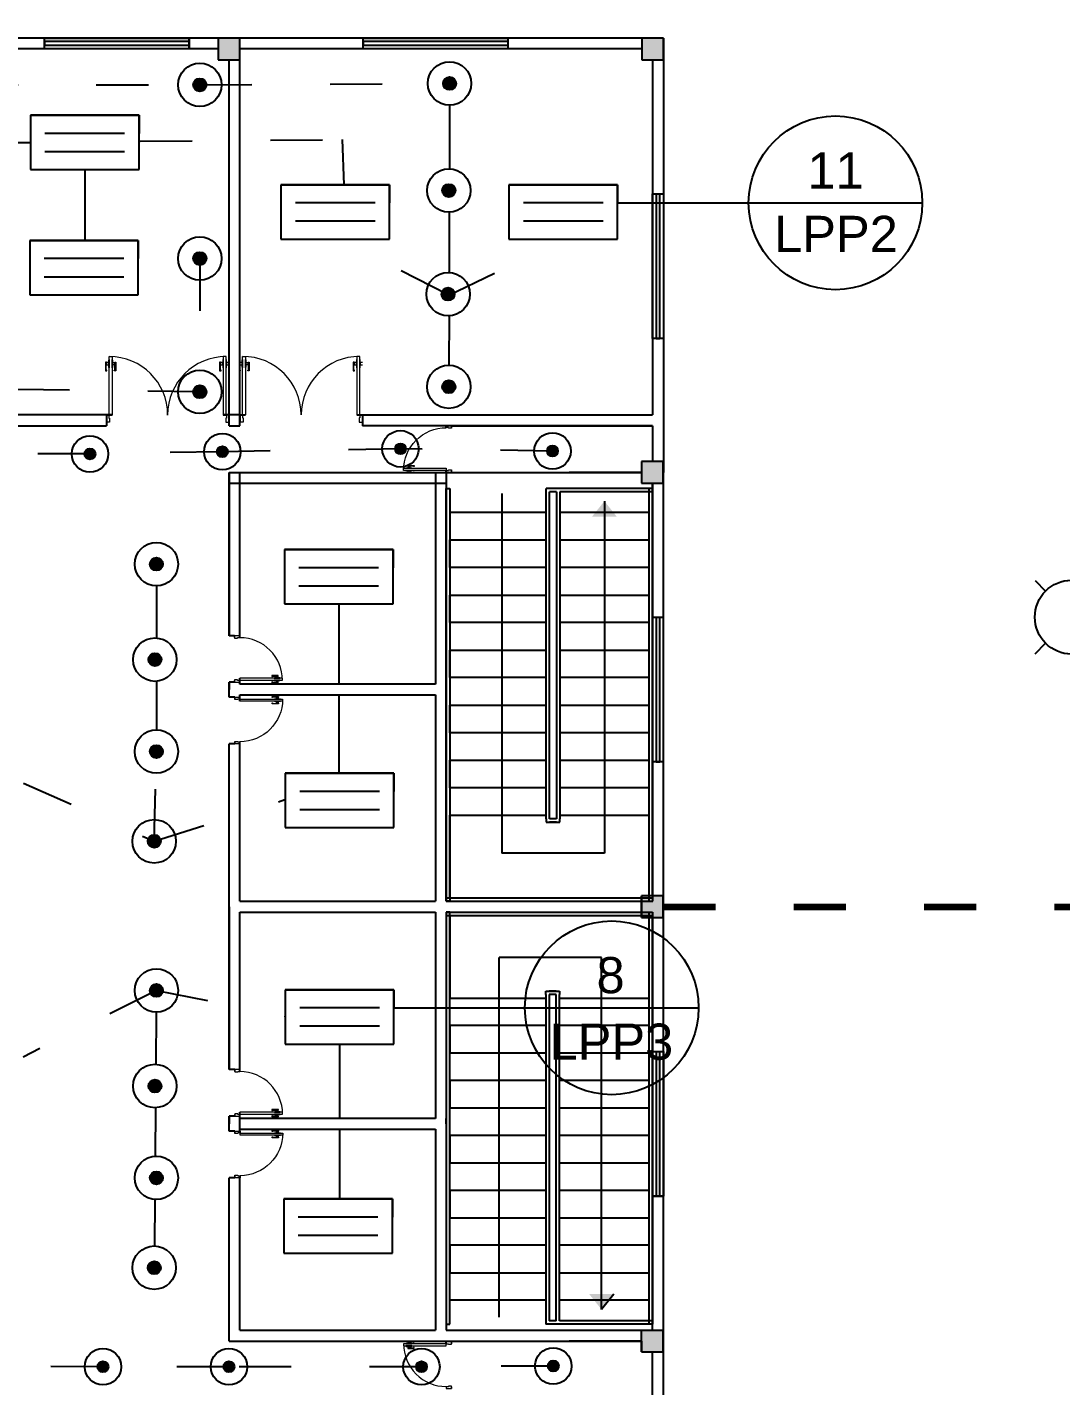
# Model space of a CAD drawing. Header units: millimetres. Extents: x 3339 to 2017737, y 4955 to 2748989.
# Drawn here: x 1453345 to 1467623, y 1679530 to 1698299 of the extents above; entities that cross this region are included whole.
import ezdxf

# ---------------------------------------------------------------- set-up
doc = ezdxf.new("R2010")
doc.units = ezdxf.units.MM
doc.header["$LTSCALE"] = 30
doc.linetypes.add('ACAD_ISO03W100', pattern=[30, 12, -18])
for name, color, linetype, lineweight in [('A-DETL-GENF', 92, 'Continuous', 13), ('A-DOOR', 31, 'Continuous', 13), ('T-WAL', 4, 'Continuous', 5)]:
    doc.layers.add(name, color=color, linetype=linetype, lineweight=lineweight)
doc.styles.get("Standard").update_dxf_attribs({"font": 'arial.ttf'})

# ---------------------------------------------------------------- blocks, each defined once
blk = doc.blocks.new('D4')
at = {"layer": 'A-DETL-GENF'}
for p, q in [((-1072, -29), (-1072, -112)), ((-1052, -29), (-1072, -29)), ((-1060, -41), (-1072, -30)), ((-1072, -112), (-1060, -112)), ((-1059, -112), (-1072, -112)), ((-1072, -112), (-1072, -150)), ((-1072, -150), (-1059, -150)), ((-1060, -112), (-1060, -41)), ((-1060, -41), (-1052, -41)), ((-1059, -150), (-1059, -112)), ((-1059, -115), (-1059, -147)), ((-1027, -115), (-1059, -115)), ((-1059, -147), (-1027, -147)), ((-1052, -41), (-1052, -29)), ((-1021, -74), (-1027, -80)), ((-1027, -80), (-1027, -182)), ((-1027, -147), (-1027, -115)), ((-1027, -182), (-1021, -188)), ((-1021, -188), (-1021, -74)), ((-974, -80), (-981, -74)), ((-981, -74), (-981, -188)), ((-981, -188), (-974, -182)), ((-974, -182), (-974, -80)), ((-943, -115), (-974, -115)), ((-974, -115), (-974, -147)), ((-974, -147), (-943, -147)), ((-930, -29), (-949, -29)), ((-949, -29), (-949, -41)), ((-949, -41), (-941, -41)), ((-943, -112), (-943, -150)), ((-930, -112), (-943, -112)), ((-943, -147), (-943, -115)), ((-943, -150), (-930, -150)), ((-941, -41), (-930, -30)), ((-941, -41), (-941, -112)), ((-941, -112), (-930, -112)), ((-930, -112), (-930, -29)), ((-930, -150), (-930, -112))]:
    blk.add_line(p, q, dxfattribs=at)
at = {"layer": 'A-DOOR', "lineweight": 18}
for p, q in [((-1059, 683), (-1024, 683)), ((-1014, 683), (-1059, 683)), ((-1059, 683), (-1059, 583)), ((-1059, 583), (-1024, 583)), ((-1024, 583), (-1024, 626)), ((-1024, 626), (-1014, 626)), ((-981, 583), (-1021, 583)), ((-1021, 583), (-1021, -231)), ((-1014, 626), (-1014, 683)), ((-981, -231), (-981, 583)), ((-169, 683), (-214, 683)), ((-214, 683), (-214, 626)), ((-214, 626), (-204, 626)), ((-204, 683), (-169, 683)), ((-204, 626), (-204, 583)), ((-204, 583), (-169, 583)), ((-169, 583), (-169, 683)), ((-1021, -231), (-981, -231))]:
    blk.add_line(p, q, dxfattribs=at)
at = {"layer": 'A-DOOR'}
blk.add_arc((-1021, 583), 814, 270, 0, dxfattribs=at)

msp = doc.modelspace()

# ---------------------------------------------------------------- hatches: boundary and pattern name
at = {"true_color": 0xf8d731}
h = msp.add_hatch(color=40, dxfattribs=at)
h.dxf.hatch_style = 1
h.paths.add_polyline_path([(1450434.084, 1698298.947), (1450134.084, 1698298.947), (1450134.084, 1698148.947), (1450134.084, 1697998.947), (1450434.084, 1697998.947)])
h.paths.add_polyline_path([(1456284.084, 1698148.947), (1456134.084, 1698148.947), (1455984.084, 1698148.947), (1455984.084, 1697998.947), (1455984.084, 1697848.947), (1456284.084, 1697848.947)])
h.paths.add_polyline_path([(1462134.084, 1698148.947), (1461984.084, 1698148.947), (1461834.084, 1698148.947), (1461834.084, 1697998.947), (1461834.084, 1697848.947), (1462134.084, 1697848.947)])
h = msp.add_hatch(color=256)
h.dxf.hatch_style = 1
h.paths.add_polyline_path([(1455819.603, 1697502.153, 1), (1455639.603, 1697502.153, 1)])
h = msp.add_hatch(color=256)
h.dxf.hatch_style = 1
h.paths.add_polyline_path([(1459269.603, 1697522.153, 1), (1459089.603, 1697522.153, 1)])
h = msp.add_hatch(color=256)
h.dxf.hatch_style = 1
h.paths.add_polyline_path([(1459259.603, 1696042.153, 1), (1459079.603, 1696042.153, 1)])
h = msp.add_hatch(color=256)
h.dxf.hatch_style = 1
h.paths.add_polyline_path([(1455819.603, 1695102.153, 1), (1455639.603, 1695102.153, 1)])
h = msp.add_hatch(color=256)
h.dxf.hatch_style = 1
h.paths.add_polyline_path([(1459249.603, 1694612.153, 1), (1459069.603, 1694612.153, 1)])
h = msp.add_hatch(color=256)
h.dxf.hatch_style = 1
h.paths.add_polyline_path([(1455819.603, 1693262.153, 1), (1455639.603, 1693262.153, 1)])
h = msp.add_hatch(color=256)
h.dxf.hatch_style = 1
h.paths.add_polyline_path([(1459259.603, 1693332.153, 1), (1459079.603, 1693332.153, 1)])
h = msp.add_hatch(color=256)
h.dxf.hatch_style = 1
h.paths.add_polyline_path([(1458576.935, 1692473.947, 1), (1458425.859, 1692473.947, 1)])
h = msp.add_hatch(color=256)
h.dxf.hatch_style = 1
h.paths.add_polyline_path([(1454286.935, 1692403.947, 1), (1454135.859, 1692403.947, 1)])
h = msp.add_hatch(color=256)
h.dxf.hatch_style = 1
h.paths.add_polyline_path([(1456116.935, 1692433.947, 1), (1455965.859, 1692433.947, 1)])
h = msp.add_hatch(color=256)
h.dxf.hatch_style = 1
h.paths.add_polyline_path([(1460676.935, 1692443.947, 1), (1460525.859, 1692443.947, 1)])
h = msp.add_hatch(color=40, dxfattribs=at)
h.dxf.hatch_style = 1
h.paths.add_polyline_path([(1450434.084, 1692298.947), (1450134.084, 1692298.947), (1450134.084, 1692148.947), (1450134.084, 1691998.947), (1450434.084, 1691998.947)])
h.paths.add_polyline_path([(1450434.084, 1686298.947), (1450134.084, 1686298.947), (1450134.084, 1686148.947), (1450134.084, 1685998.947), (1450434.084, 1685998.947)])
h.paths.add_polyline_path([(1450434.084, 1680298.947), (1450134.084, 1680298.947), (1450134.084, 1680148.947), (1450134.084, 1679998.947), (1450434.084, 1679998.947)])
h.paths.add_polyline_path([(1450433.31, 1674219.524), (1450434.084, 1674298.947), (1450134.084, 1674298.947), (1450134.084, 1674148.947), (1450134.084, 1673998.947), (1450434.084, 1673998.947), (1450434.084, 1674147.183), (1450433.31, 1674147.183)])
h.paths.add_polyline_path([(1456284.084, 1674448.947), (1455984.084, 1674448.947), (1455984.084, 1674148.947), (1456284.084, 1674148.947)])
h.paths.add_polyline_path([(1462134.084, 1674448.947), (1461834.084, 1674448.947), (1461834.084, 1674148.947), (1462134.084, 1674148.947)])
h.paths.add_polyline_path([(1462131.875, 1686299.241), (1461831.875, 1686299.241), (1461831.875, 1685999.241), (1462131.875, 1685999.241)])
h.paths.add_polyline_path([(1462131.875, 1692299.241), (1461831.875, 1692299.241), (1461831.875, 1692149.241), (1461831.875, 1691999.241), (1462131.875, 1691999.241)])
h.paths.add_polyline_path([(1450434.084, 1668298.947), (1450134.084, 1668298.947), (1450134.084, 1668148.947), (1450134.084, 1667998.947), (1450434.084, 1667998.947)])
at = {"true_color": 0xcd2027}
h = msp.add_hatch(color=242, dxfattribs=at)
h.dxf.hatch_style = 1
h.paths.add_polyline_path([(1461318.341, 1691703.107), (1461318.341, 1691751.678), (1461488.341, 1691537.964), (1461318.341, 1691537.964)])
h.paths.add_polyline_path([(1461318.341, 1691751.678), (1461318.341, 1691703.107), (1461318.341, 1691537.964), (1461148.341, 1691537.964)])
h = msp.add_hatch(color=256)
h.dxf.hatch_style = 1
h.paths.add_polyline_path([(1455219.603, 1690882.153, 1), (1455039.603, 1690882.153, 1)])
h = msp.add_hatch(color=256)
h.dxf.hatch_style = 1
h.paths.add_polyline_path([(1455199.603, 1689562.153, 1), (1455019.603, 1689562.153, 1)])
h = msp.add_hatch(color=256)
h.dxf.hatch_style = 1
h.paths.add_polyline_path([(1455219.603, 1688292.153, 1), (1455039.603, 1688292.153, 1)])
h = msp.add_hatch(color=256)
h.dxf.hatch_style = 1
h.paths.add_polyline_path([(1455189.603, 1687052.153, 1), (1455009.603, 1687052.153, 1)])
h = msp.add_hatch(color=256)
h.dxf.hatch_style = 1
h.paths.add_polyline_path([(1455219.603, 1684992.153, 1), (1455039.603, 1684992.153, 1)])
h = msp.add_hatch(color=256)
h.dxf.hatch_style = 1
h.paths.add_polyline_path([(1455199.603, 1683672.153, 1), (1455019.603, 1683672.153, 1)])
h = msp.add_hatch(color=256)
h.dxf.hatch_style = 1
h.paths.add_polyline_path([(1455219.603, 1682402.153, 1), (1455039.603, 1682402.153, 1)])
h = msp.add_hatch(color=256)
h.dxf.hatch_style = 1
h.paths.add_polyline_path([(1455189.603, 1681162.153, 1), (1455009.603, 1681162.153, 1)])
h = msp.add_hatch(color=242, dxfattribs=at)
h.dxf.hatch_style = 1
h.paths.add_polyline_path([(1461278.341, 1680633.298), (1461278.341, 1680584.727), (1461448.341, 1680798.441), (1461278.341, 1680798.441)])
h.paths.add_polyline_path([(1461278.341, 1680584.727), (1461278.341, 1680633.298), (1461278.341, 1680798.441), (1461108.341, 1680798.441)])
at = {"true_color": 0xf8d731}
h = msp.add_hatch(color=40, dxfattribs=at)
h.dxf.hatch_style = 1
h.paths.add_polyline_path([(1462131.875, 1680298.947), (1461831.875, 1680298.947), (1461831.875, 1680148.947), (1461831.875, 1679999.241), (1462131.875, 1679999.241)])
h = msp.add_hatch(color=256)
h.dxf.hatch_style = 1
h.paths.add_polyline_path([(1454466.935, 1679793.947, 1), (1454315.859, 1679793.947, 1)])
h = msp.add_hatch(color=256)
h.dxf.hatch_style = 1
h.paths.add_polyline_path([(1456206.935, 1679793.947, 1), (1456055.859, 1679793.947, 1)])
h = msp.add_hatch(color=256)
h.dxf.hatch_style = 1
h.paths.add_polyline_path([(1458866.935, 1679793.947, 1), (1458715.859, 1679793.947, 1)])
h = msp.add_hatch(color=256)
h.dxf.hatch_style = 1
h.paths.add_polyline_path([(1460686.935, 1679803.947, 1), (1460535.859, 1679803.947, 1)])

# ---------------------------------------------------------------- linework, layer by layer
for p, q in [((1455984.084, 1697998.947), (1451078.536, 1697998.947)), ((1462134.084, 1698148.947), (1453134.084, 1698148.947)), ((1455584.084, 1697998.947), (1455584.084, 1698148.947)), ((1455984.084, 1697998.947), (1455584.084, 1697998.947)), ((1455984.084, 1698148.947), (1455984.084, 1697848.947)), ((1456284.084, 1698148.947), (1455984.084, 1698148.947)), ((1455984.084, 1698148.947), (1455984.084, 1697998.947)), ((1456284.084, 1698148.947), (1456134.084, 1698148.947)), ((1456284.084, 1697848.947), (1456284.084, 1698148.947)), ((1456284.084, 1697998.947), (1456284.084, 1698148.947)), ((1461834.084, 1697998.947), (1456284.084, 1697998.947)), ((1456284.084, 1692793.32), (1456284.084, 1697998.947)), ((1461834.084, 1698148.947), (1459984.084, 1698148.947)), ((1459984.084, 1698148.947), (1459984.084, 1697998.947)), ((1461834.084, 1698148.947), (1461834.084, 1697848.947)), ((1462134.084, 1698148.947), (1461834.084, 1698148.947)), ((1461834.084, 1698148.947), (1461834.084, 1697998.947)), ((1462134.084, 1698148.947), (1461984.084, 1698148.947)), ((1462134.084, 1698148.947), (1462134.084, 1692148.947)), ((1462134.084, 1697848.947), (1462134.084, 1698148.947)), ((1462134.084, 1697998.947), (1462134.084, 1698148.947)), ((1455984.084, 1697848.947), (1456284.084, 1697848.947)), ((1456134.084, 1692793.323), (1456134.084, 1697848.947)), ((1461834.084, 1697848.947), (1462134.084, 1697848.947)), ((1461984.084, 1697848.947), (1461984.084, 1692943.32)), ((1461984.084, 1697848.947), (1461984.084, 1695998.947)), ((1453389.603, 1697082.153), (1454889.603, 1697082.153)), ((1453889.603, 1697082.153), (1453389.603, 1697082.153)), ((1453389.603, 1697082.153), (1453389.603, 1696332.153)), ((1453389.603, 1697082.153), (1453589.603, 1697082.153)), ((1454889.603, 1697082.153), (1453889.603, 1697082.153)), ((1454889.603, 1697082.153), (1454689.603, 1697082.153)), ((1454889.603, 1696332.153), (1454889.603, 1697082.153)), ((1454889.603, 1697082.153), (1454889.603, 1696832.153)), ((1453389.603, 1696832.153), (1453389.603, 1696582.153)), ((1454689.603, 1696832.153), (1453589.603, 1696832.153)), ((1453589.603, 1696582.153), (1454689.603, 1696582.153)), ((1453389.603, 1696332.153), (1454889.603, 1696332.153)), ((1457349.603, 1696122.153), (1456849.603, 1696122.153)), ((1456849.603, 1696122.153), (1456849.603, 1695372.153)), ((1456849.603, 1696122.153), (1457049.603, 1696122.153)), ((1456849.603, 1696122.153), (1458349.603, 1696122.153)), ((1458349.603, 1696122.153), (1457349.603, 1696122.153)), ((1458349.603, 1696122.153), (1458149.603, 1696122.153)), ((1458349.603, 1695372.153), (1458349.603, 1696122.153)), ((1458349.603, 1696122.153), (1458349.603, 1695872.153)), ((1459999.603, 1696122.153), (1461499.603, 1696122.153)), ((1460499.603, 1696122.153), (1459999.603, 1696122.153)), ((1459999.603, 1696122.153), (1459999.603, 1695372.153)), ((1459999.603, 1696122.153), (1460199.603, 1696122.153)), ((1461499.603, 1696122.153), (1460499.603, 1696122.153)), ((1461499.603, 1696122.153), (1461299.603, 1696122.153)), ((1461499.603, 1695372.153), (1461499.603, 1696122.153)), ((1461499.603, 1696122.153), (1461499.603, 1695872.153)), ((1461984.084, 1695998.947), (1462134.084, 1695998.947)), ((1456849.603, 1695872.153), (1456849.603, 1695622.153)), ((1458149.603, 1695872.153), (1457049.603, 1695872.153)), ((1459999.603, 1695872.153), (1459999.603, 1695622.153)), ((1461299.603, 1695872.153), (1460199.603, 1695872.153)), ((1463310.21, 1695872.153), (1464510.21, 1695872.153)), ((1464510.21, 1695872.153), (1465710.21, 1695872.153)), ((1457049.603, 1695622.153), (1458149.603, 1695622.153)), ((1460199.603, 1695622.153), (1461299.603, 1695622.153)), ((1456849.603, 1695372.153), (1458349.603, 1695372.153)), ((1459999.603, 1695372.153), (1461499.603, 1695372.153)), ((1453379.603, 1695352.153), (1454879.603, 1695352.153)), ((1453879.603, 1695352.153), (1453379.603, 1695352.153)), ((1453379.603, 1695352.153), (1453379.603, 1694602.153)), ((1453379.603, 1695352.153), (1453579.603, 1695352.153)), ((1454879.603, 1695352.153), (1453879.603, 1695352.153)), ((1454879.603, 1695352.153), (1454679.603, 1695352.153)), ((1454879.603, 1694602.153), (1454879.603, 1695352.153)), ((1454879.603, 1695352.153), (1454879.603, 1695102.153)), ((1453379.603, 1695102.153), (1453379.603, 1694852.153)), ((1454679.603, 1695102.153), (1453579.603, 1695102.153)), ((1453579.603, 1694852.153), (1454679.603, 1694852.153)), ((1453379.603, 1694602.153), (1454879.603, 1694602.153)), ((1454516.675, 1692943.32), (1450284.084, 1692943.32)), ((1454439.215, 1692941.251), (1454439.215, 1692841.945)), ((1454476.952, 1692942.813), (1454516.675, 1692942.813)), ((1455285.31, 1692943.32), (1455285.305, 1692943.32)), ((1455285.306, 1692942.813), (1455285.309, 1692942.813)), ((1456284.084, 1692943.32), (1456053.94, 1692943.32)), ((1456053.94, 1692942.813), (1456093.663, 1692942.813)), ((1456131.399, 1692941.251), (1456131.399, 1692841.945)), ((1456283.651, 1692942.862), (1456283.651, 1692843.555)), ((1456284.084, 1692793.32), (1456284.084, 1692943.32)), ((1456284.084, 1692943.32), (1456361.11, 1692943.32)), ((1456321.388, 1692944.423), (1456361.11, 1692944.423)), ((1457129.742, 1692944.423), (1457129.745, 1692944.423)), ((1457898.376, 1692944.423), (1457938.099, 1692944.423)), ((1457898.376, 1692943.32), (1461984.084, 1692943.32)), ((1457975.835, 1692942.862), (1457975.835, 1692843.555)), ((1450290.198, 1692793.445), (1454439.215, 1692793.359)), ((1454439.215, 1692841.945), (1454439.215, 1692793.359)), ((1456134.084, 1692793.323), (1456284.084, 1692793.32)), ((1457975.835, 1692843.555), (1457975.835, 1692793.32)), ((1461984.084, 1692793.32), (1457975.835, 1692793.32)), ((1459134.084, 1692768.001), (1459134.084, 1692793.32)), ((1459205.994, 1692793.32), (1461984.084, 1692793.32)), ((1461984.084, 1692793.32), (1461984.084, 1692299.241)), ((1461984.084, 1692793.32), (1461984.084, 1692299.241)), ((1459134.084, 1692148.947), (1459134.084, 1692174.808)), ((1462131.875, 1692299.241), (1461831.875, 1692299.241)), ((1461831.875, 1692299.241), (1461831.875, 1692149.241)), ((1462131.875, 1691999.241), (1462131.875, 1692299.241)), ((1456134.084, 1692148.947), (1461831.875, 1692148.947)), ((1456134.084, 1689892.665), (1456134.084, 1692148.947)), ((1456134.084, 1692148.947), (1459134.084, 1692148.947)), ((1456134.084, 1692148.947), (1456134.084, 1689892.665)), ((1456134.084, 1691998.947), (1459134.084, 1691998.947)), ((1456284.084, 1689865.174), (1456284.084, 1692148.947)), ((1458984.084, 1692148.947), (1458984.084, 1689223.947)), ((1459134.084, 1692148.947), (1459134.084, 1686223.947)), ((1461831.875, 1692149.241), (1460831.875, 1692149.241)), ((1460831.875, 1692149.241), (1461831.875, 1692149.241)), ((1461831.875, 1692149.241), (1461831.875, 1691999.241)), ((1461831.875, 1691999.241), (1462131.875, 1691999.241)), ((1461981.875, 1686299.241), (1461981.875, 1691999.241)), ((1461981.875, 1691999.241), (1461981.875, 1690149.241)), ((1461984.084, 1686299.241), (1461984.084, 1691999.241)), ((1462131.875, 1692149.241), (1462134.084, 1692149.241)), ((1462134.084, 1692149.241), (1462131.875, 1692149.241)), ((1462131.875, 1692148.947), (1462134.084, 1692148.947)), ((1462134.084, 1674148.947), (1462134.084, 1692148.947)), ((1457399.603, 1691082.153), (1456899.603, 1691082.153)), ((1456899.603, 1691082.153), (1456899.603, 1690332.153)), ((1456899.603, 1691082.153), (1457099.603, 1691082.153)), ((1456899.603, 1691082.153), (1458399.603, 1691082.153)), ((1458399.603, 1691082.153), (1457399.603, 1691082.153)), ((1458399.603, 1691082.153), (1458199.603, 1691082.153)), ((1458399.603, 1690332.153), (1458399.603, 1691082.153)), ((1458399.603, 1691082.153), (1458399.603, 1690832.153)), ((1456899.603, 1690832.153), (1456899.603, 1690582.153)), ((1458199.603, 1690832.153), (1457099.603, 1690832.153)), ((1457099.603, 1690582.153), (1458199.603, 1690582.153)), ((1467269.381, 1690654.257), (1467413.637, 1690510)), ((1456899.603, 1690332.153), (1458399.603, 1690332.153)), ((1461981.875, 1690149.241), (1462131.875, 1690149.241)), ((1456210.226, 1689892.665), (1456134.084, 1689892.665)), ((1467269.381, 1689643.637), (1467413.637, 1689787.893)), ((1456134.084, 1689043.353), (1456134.084, 1689248.834)), ((1456134.084, 1689248.834), (1456134.084, 1689148.947)), ((1456210.226, 1689248.834), (1456134.084, 1689248.834)), ((1456284.084, 1689223.947), (1456284.084, 1689305.26)), ((1458984.084, 1689223.947), (1456284.084, 1689223.947)), ((1456211.743, 1689043.353), (1456134.084, 1689043.353)), ((1456284.084, 1688986.928), (1456284.084, 1689073.947)), ((1456284.084, 1689073.947), (1458984.084, 1689073.947)), ((1458984.084, 1689073.947), (1458984.084, 1686223.947)), ((1456284.084, 1686223.947), (1456284.084, 1688427.012)), ((1456134.084, 1683898.944), (1456134.084, 1688399.522)), ((1456211.743, 1688399.522), (1456134.084, 1688399.522)), ((1457409.603, 1687992.153), (1456909.603, 1687992.153)), ((1456909.603, 1687992.153), (1456909.603, 1687242.153)), ((1456909.603, 1687992.153), (1457109.603, 1687992.153)), ((1456909.603, 1687992.153), (1458409.603, 1687992.153)), ((1458409.603, 1687992.153), (1457409.603, 1687992.153)), ((1458409.603, 1687992.153), (1458209.603, 1687992.153)), ((1458409.603, 1687242.153), (1458409.603, 1687992.153)), ((1458409.603, 1687992.153), (1458409.603, 1687742.153)), ((1456909.603, 1687742.153), (1456909.603, 1687492.153)), ((1458209.603, 1687742.153), (1457109.603, 1687742.153)), ((1457109.603, 1687492.153), (1458209.603, 1687492.153)), ((1456909.603, 1687242.153), (1458409.603, 1687242.153)), ((1456284.084, 1686223.947), (1458984.084, 1686223.947)), ((1459134.084, 1686223.947), (1461831.875, 1686223.947)), ((1461831.875, 1686149.241), (1461831.875, 1686299.241)), ((1462131.875, 1686299.241), (1461831.875, 1686299.241)), ((1461831.875, 1686299.241), (1461831.875, 1685999.241)), ((1461831.875, 1685999.241), (1461831.875, 1686299.241)), ((1462131.875, 1685999.241), (1462131.875, 1686299.241)), ((1456134.084, 1686148.947), (1456134.084, 1683898.944)), ((1456284.084, 1686073.947), (1458984.084, 1686073.947)), ((1456284.084, 1683871.454), (1456284.084, 1686073.947)), ((1458984.084, 1686073.947), (1458984.084, 1683223.947)), ((1459134.084, 1686073.947), (1461831.875, 1686073.947)), ((1459134.084, 1686073.947), (1459134.084, 1680298.947)), ((1461831.875, 1686149.241), (1461831.875, 1685999.241)), ((1461831.875, 1685999.241), (1462131.875, 1685999.241)), ((1461981.875, 1680298.947), (1461981.875, 1685999.241)), ((1461984.084, 1680298.947), (1461984.084, 1685999.241)), ((1462131.875, 1686149.241), (1462134.084, 1686149.241)), ((1462134.084, 1686149.241), (1462131.875, 1686149.241)), ((1462131.875, 1686148.947), (1462134.084, 1686148.947)), ((1457409.603, 1685002.153), (1456909.603, 1685002.153)), ((1456909.603, 1685002.153), (1456909.603, 1684252.153)), ((1456909.603, 1685002.153), (1457109.603, 1685002.153)), ((1456909.603, 1685002.153), (1458409.603, 1685002.153)), ((1458409.603, 1685002.153), (1457409.603, 1685002.153)), ((1458409.603, 1685002.153), (1458209.603, 1685002.153)), ((1458409.603, 1684252.153), (1458409.603, 1685002.153)), ((1458409.603, 1685002.153), (1458409.603, 1684752.153)), ((1456909.603, 1684752.153), (1456909.603, 1684502.153)), ((1458209.603, 1684752.153), (1457109.603, 1684752.153)), ((1460220.21, 1684752.153), (1461420.21, 1684752.153)), ((1461420.21, 1684752.153), (1462620.21, 1684752.153)), ((1457109.603, 1684502.153), (1458209.603, 1684502.153)), ((1456909.603, 1684252.153), (1458409.603, 1684252.153)), ((1456211.518, 1683898.944), (1456134.084, 1683898.944)), ((1456134.084, 1683049.632), (1456134.084, 1683255.112)), ((1456134.084, 1683255.112), (1456134.084, 1683148.947)), ((1456211.518, 1683255.112), (1456134.084, 1683255.112)), ((1456284.084, 1683024.312), (1456284.084, 1683311.538)), ((1458984.084, 1683223.947), (1456284.084, 1683223.947)), ((1459134.084, 1683148.947), (1459134.084, 1683223.947)), ((1456213.034, 1683049.632), (1456134.084, 1683049.632)), ((1456279.73, 1683148.947), (1456284.084, 1683148.947)), ((1456284.084, 1683074.199), (1458984.084, 1683074.199)), ((1458984.084, 1683074.199), (1458984.084, 1680298.947)), ((1456284.084, 1680298.947), (1456284.084, 1682431.12)), ((1456134.084, 1680148.947), (1456134.084, 1682405.8)), ((1456213.034, 1682405.8), (1456134.084, 1682405.8)), ((1457389.603, 1682112.153), (1456889.603, 1682112.153)), ((1456889.603, 1682112.153), (1456889.603, 1681362.153)), ((1456889.603, 1682112.153), (1457089.603, 1682112.153)), ((1456889.603, 1682112.153), (1458389.603, 1682112.153)), ((1458389.603, 1682112.153), (1457389.603, 1682112.153)), ((1458389.603, 1682112.153), (1458189.603, 1682112.153)), ((1458389.603, 1681362.153), (1458389.603, 1682112.153)), ((1458389.603, 1682112.153), (1458389.603, 1681862.153)), ((1461984.084, 1680299.241), (1461984.084, 1682149.241)), ((1461984.084, 1682149.241), (1462134.084, 1682149.241)), ((1456889.603, 1681862.153), (1456889.603, 1681612.153)), ((1458189.603, 1681862.153), (1457089.603, 1681862.153)), ((1457089.603, 1681612.153), (1458189.603, 1681612.153)), ((1456889.603, 1681362.153), (1458389.603, 1681362.153)), ((1456284.084, 1680298.947), (1458984.084, 1680298.947)), ((1459134.084, 1680298.947), (1462134.084, 1680298.947)), ((1461831.875, 1680298.947), (1461831.875, 1680299.241)), ((1461831.875, 1680299.241), (1461831.875, 1680298.947)), ((1461831.875, 1680298.947), (1461831.875, 1680299.241)), ((1461831.875, 1680148.947), (1461831.875, 1680298.947)), ((1461984.084, 1680299.241), (1461981.875, 1680299.241)), ((1462131.875, 1679999.241), (1462131.875, 1680299.241)), ((1456134.084, 1680148.947), (1461831.875, 1680148.947)), ((1459134.084, 1680111.86), (1459134.084, 1680148.947)), ((1461831.875, 1680149.241), (1460831.875, 1680149.241)), ((1460831.875, 1680149.241), (1461831.875, 1680149.241)), ((1461831.875, 1680149.241), (1461831.875, 1679999.241)), ((1461831.875, 1680149.241), (1461831.875, 1679999.241)), ((1461831.875, 1679999.241), (1461831.875, 1680149.241)), ((1461831.875, 1679999.241), (1462131.875, 1679999.241)), ((1461984.084, 1674448.947), (1461984.084, 1679999.241)), ((1462131.875, 1680149.241), (1462134.084, 1680149.241)), ((1462134.084, 1680149.241), (1462131.875, 1680149.241)), ((1462131.875, 1680148.947), (1462134.084, 1680148.947)), ((1462131.875, 1680148.947), (1462134.084, 1680148.947)), ((1462131.875, 1679999.241), (1462131.875, 1678149.241))]:
    msp.add_line(p, q)
at = {"color": 9, "true_color": 0xafd9aa}
for p, q in [((1453584.084, 1697998.947), (1453584.084, 1698148.947)), ((1453584.084, 1698148.947), (1455584.084, 1698148.947)), ((1455584.084, 1698098.947), (1453584.084, 1698098.947)), ((1453584.084, 1698098.947), (1453584.084, 1698048.947)), ((1453584.084, 1698048.947), (1455584.084, 1698048.947)), ((1454584.084, 1697998.947), (1453584.084, 1697998.947)), ((1455584.084, 1697998.947), (1454584.084, 1697998.947)), ((1455584.084, 1698148.947), (1455584.084, 1697998.947)), ((1455584.084, 1698148.947), (1455584.084, 1698098.947)), ((1457984.084, 1697998.947), (1457984.084, 1698148.947)), ((1457984.084, 1698148.947), (1459984.084, 1698148.947)), ((1459984.084, 1698098.947), (1457984.084, 1698098.947)), ((1457984.084, 1698098.947), (1457984.084, 1698048.947)), ((1457984.084, 1698048.947), (1459984.084, 1698048.947)), ((1458984.084, 1697998.947), (1457984.084, 1697998.947)), ((1459984.084, 1697998.947), (1458984.084, 1697998.947)), ((1459984.084, 1698148.947), (1459984.084, 1697998.947)), ((1459984.084, 1698148.947), (1459984.084, 1698098.947)), ((1461984.084, 1695998.947), (1462134.084, 1695998.947)), ((1461984.084, 1693998.947), (1461984.084, 1695998.947)), ((1461984.084, 1695998.947), (1462034.084, 1695998.947)), ((1462034.084, 1695998.947), (1462034.084, 1693998.947)), ((1462084.084, 1693998.947), (1462084.084, 1695998.947)), ((1462134.084, 1695998.947), (1462134.084, 1694998.947)), ((1462134.084, 1694998.947), (1462134.084, 1693998.947)), ((1462134.084, 1693998.947), (1461984.084, 1693998.947)), ((1462034.084, 1693998.947), (1462084.084, 1693998.947)), ((1461981.875, 1690149.241), (1462131.875, 1690149.241)), ((1461981.875, 1688149.241), (1461981.875, 1690149.241)), ((1461981.875, 1690149.241), (1462031.875, 1690149.241)), ((1462031.875, 1690149.241), (1462031.875, 1688149.241)), ((1462081.875, 1688149.241), (1462081.875, 1690149.241)), ((1462131.875, 1690149.241), (1462131.875, 1689149.241)), ((1462131.875, 1689149.241), (1462131.875, 1688149.241)), ((1462131.875, 1688149.241), (1461981.875, 1688149.241)), ((1462031.875, 1688149.241), (1462081.875, 1688149.241)), ((1461984.084, 1684149.241), (1462134.084, 1684149.241)), ((1461984.084, 1682149.241), (1461984.084, 1684149.241)), ((1461984.084, 1684149.241), (1462034.084, 1684149.241)), ((1462034.084, 1684149.241), (1462034.084, 1682149.241)), ((1462084.084, 1682149.241), (1462084.084, 1684149.241)), ((1462134.084, 1684149.241), (1462134.084, 1683149.241)), ((1462134.084, 1683149.241), (1462134.084, 1682149.241)), ((1462134.084, 1682149.241), (1461984.084, 1682149.241)), ((1462034.084, 1682149.241), (1462084.084, 1682149.241))]:
    msp.add_line(p, q, dxfattribs=at)
at = {"linetype": 'ACAD_ISO03W100', "ltscale": 2}
for p, q in [((1450699.603, 1697502.153), (1455729.603, 1697502.153)), ((1455729.603, 1697502.153), (1459179.603, 1697522.153)), ((1454904.421, 1696724.952), (1457698.072, 1696745.043)), ((1457698.072, 1696745.043), (1457718.204, 1696122.503)), ((1459152.564, 1694603.892), (1457695.456, 1695353.128)), ((1459152.564, 1694586.852), (1460762.991, 1695361.625)), ((1455729.603, 1695102.153), (1455729.603, 1693262.153)), ((1455729.603, 1693262.153), (1450659.603, 1693322.153)), ((1454211.397, 1692403.947), (1452571.397, 1692403.947)), ((1456041.397, 1692433.947), (1454211.397, 1692403.947)), ((1458501.397, 1692473.947), (1456041.397, 1692433.947)), ((1460601.397, 1692443.947), (1458501.397, 1692473.947)), ((1455099.603, 1687052.153), (1455129.603, 1688292.153)), ((1453295.473, 1687857.433), (1455099.603, 1687052.153)), ((1455099.603, 1687052.153), (1456905.996, 1687629.344)), ((1455129.603, 1684992.153), (1453287.17, 1684072.479)), ((1455129.603, 1684992.153), (1456911.91, 1684637.14)), ((1454391.397, 1679793.947), (1452571.397, 1679803.947)), ((1456131.397, 1679793.947), (1454391.397, 1679793.947)), ((1458791.397, 1679793.947), (1456131.397, 1679793.947)), ((1460611.397, 1679803.947), (1458791.397, 1679793.947))]:
    msp.add_line(p, q, dxfattribs=at)
at = {"ltscale": 2}
for p, q in [((1459179.603, 1697522.153), (1459179.388, 1697432.154)), ((1459178.887, 1697222.154), (1459176.787, 1696342.067)), ((1453009.603, 1696707.153), (1453389.603, 1696707.153)), ((1453389.603, 1696332.153), (1454139.603, 1696332.153)), ((1454139.603, 1696332.153), (1454139.603, 1695352.153)), ((1459176.285, 1696131.905), (1459175.857, 1695952.371)), ((1459175.355, 1695742.208), (1459173.373, 1694911.837)), ((1461499.603, 1695872.153), (1462010.21, 1695872.153)), ((1462010.21, 1695872.153), (1463310.21, 1695872.153)), ((1459172.87, 1694701.17), (1459172.445, 1694523.074)), ((1459171.943, 1694312.407), (1459170.319, 1693632.152)), ((1459169.818, 1693422.153), (1459169.603, 1693332.153)), ((1455129.603, 1690882.153), (1455129.603, 1690792.153)), ((1455129.603, 1690582.153), (1455129.603, 1689861.486)), ((1456899.603, 1690332.153), (1457649.603, 1690332.153)), ((1457649.603, 1690332.153), (1457649.603, 1689223.947)), ((1455129.603, 1689649.903), (1455129.603, 1689474.404)), ((1455129.603, 1689262.821), (1455129.603, 1688592.153)), ((1457649.603, 1689073.947), (1457649.603, 1688012.153)), ((1455129.603, 1688382.153), (1455129.603, 1688292.153)), ((1455129.603, 1684992.153), (1455128.898, 1684902.156)), ((1455127.253, 1684692.163), (1455121.612, 1683971.913)), ((1458409.603, 1684752.153), (1458920.21, 1684752.153)), ((1458920.21, 1684752.153), (1460220.21, 1684752.153)), ((1456909.603, 1684252.153), (1457659.603, 1684252.153)), ((1457659.603, 1684252.153), (1457659.603, 1683223.947)), ((1455119.964, 1683761.555), (1455118.562, 1683582.6)), ((1455116.914, 1683372.242), (1455111.661, 1682701.616)), ((1457659.603, 1683074.199), (1457659.603, 1682122.153)), ((1455110.004, 1682489.993), (1455108.63, 1682314.631)), ((1455106.973, 1682103.008), (1455101.953, 1681462.144)), ((1455100.308, 1681252.151), (1455099.603, 1681162.153))]:
    msp.add_line(p, q, dxfattribs=at)
at = {"color": 242, "true_color": 0xcd2027}
for p, q in [((1459134.084, 1686223.947), (1459134.084, 1691928.076)), ((1459134.084, 1691928.076), (1459181.618, 1691928.076)), ((1459134.084, 1686223.947), (1459134.084, 1691928.076)), ((1459181.618, 1691928.076), (1459181.618, 1686223.947)), ((1459902.521, 1691857.528), (1459902.521, 1686968.475)), ((1461986.148, 1691928.076), (1460512.581, 1691928.076)), ((1460512.581, 1687364.773), (1460512.581, 1691928.076)), ((1460655.185, 1691880.541), (1460560.116, 1691880.541)), ((1460560.116, 1687364.773), (1460560.116, 1691880.541)), ((1460655.185, 1691880.541), (1460655.185, 1687364.773)), ((1461986.148, 1691880.541), (1460702.719, 1691880.541)), ((1460702.719, 1691880.541), (1460702.719, 1687364.773)), ((1461938.614, 1686223.947), (1461938.614, 1691928.076)), ((1461986.148, 1686223.947), (1461986.148, 1691928.076)), ((1461318.341, 1691751.678), (1461318.341, 1686888.876)), ((1460512.581, 1691595.335), (1459181.618, 1691595.335)), ((1461938.614, 1691595.335), (1460702.719, 1691595.335)), ((1461938.614, 1691215.06), (1461938.614, 1691595.335)), ((1459181.618, 1690834.784), (1459181.618, 1691215.06)), ((1459181.618, 1691215.06), (1460512.581, 1691215.06)), ((1460702.719, 1691215.06), (1461938.614, 1691215.06)), ((1460512.581, 1690834.784), (1459181.618, 1690834.784)), ((1461938.614, 1690834.784), (1460702.719, 1690834.784)), ((1461938.614, 1690454.509), (1461938.614, 1690834.784)), ((1459181.618, 1690074.234), (1459181.618, 1690454.509)), ((1459181.618, 1690454.509), (1460512.581, 1690454.509)), ((1460702.719, 1690454.509), (1461938.614, 1690454.509)), ((1460512.581, 1690074.234), (1459181.618, 1690074.234)), ((1461938.614, 1690074.234), (1460702.719, 1690074.234)), ((1461938.614, 1689693.959), (1461938.614, 1690074.234)), ((1459181.618, 1689313.683), (1459181.618, 1689693.959)), ((1459181.618, 1689693.959), (1460512.581, 1689693.959)), ((1460702.719, 1689693.959), (1461938.614, 1689693.959)), ((1460512.581, 1689313.683), (1459181.618, 1689313.683)), ((1461938.614, 1689313.683), (1460702.719, 1689313.683)), ((1461938.614, 1688933.408), (1461938.614, 1689313.683)), ((1459181.618, 1688553.133), (1459181.618, 1688933.408)), ((1459181.618, 1688933.408), (1460512.581, 1688933.408)), ((1460702.719, 1688933.408), (1461938.614, 1688933.408)), ((1460512.581, 1688553.133), (1459181.618, 1688553.133)), ((1461938.614, 1688553.133), (1460702.719, 1688553.133)), ((1461938.614, 1688172.857), (1461938.614, 1688553.133)), ((1459181.618, 1687792.582), (1459181.618, 1688172.857)), ((1459181.618, 1688172.857), (1460512.581, 1688172.857)), ((1460702.719, 1688172.857), (1461938.614, 1688172.857)), ((1460512.581, 1687792.582), (1459181.618, 1687792.582)), ((1461938.614, 1687792.582), (1460702.719, 1687792.582)), ((1461938.614, 1687412.307), (1461938.614, 1687792.582)), ((1459181.618, 1686271.481), (1459181.618, 1687412.307)), ((1459181.618, 1687412.307), (1460512.581, 1687412.307)), ((1460512.581, 1687364.773), (1460512.581, 1687317.238)), ((1460512.581, 1687317.238), (1460560.116, 1687317.238)), ((1460655.185, 1687364.773), (1460560.116, 1687364.773)), ((1460655.185, 1687317.238), (1460560.116, 1687317.238)), ((1460560.116, 1687317.238), (1460655.185, 1687317.238)), ((1460655.185, 1687317.238), (1460702.719, 1687317.238)), ((1460702.719, 1687412.307), (1461938.614, 1687412.307)), ((1460702.719, 1687317.238), (1460702.719, 1687364.773)), ((1459902.521, 1686968.475), (1459902.521, 1686888.876)), ((1461318.341, 1686888.876), (1459902.521, 1686888.876)), ((1459134.084, 1686271.481), (1461986.148, 1686271.481)), ((1459181.618, 1686223.947), (1459134.084, 1686223.947)), ((1459134.084, 1686223.947), (1461986.148, 1686223.947)), ((1459134.084, 1686073.947), (1459134.084, 1680380.09)), ((1459181.532, 1686073.947), (1459134.084, 1686073.947)), ((1459134.084, 1686073.947), (1459134.084, 1680380.09)), ((1459134.084, 1686073.947), (1461981.012, 1686073.947)), ((1459134.084, 1686026.498), (1461981.012, 1686026.498)), ((1459181.532, 1680380.09), (1459181.532, 1686073.947)), ((1459181.532, 1686026.498), (1459181.532, 1684887.727)), ((1461933.563, 1686073.947), (1461933.563, 1680380.09)), ((1461981.012, 1686073.947), (1461981.012, 1680380.09)), ((1461278.341, 1685447.528), (1459862.521, 1685447.528)), ((1459862.521, 1685367.93), (1459862.521, 1685447.528)), ((1461278.341, 1680584.727), (1461278.341, 1685447.528)), ((1459862.521, 1680478.876), (1459862.521, 1685367.93)), ((1459181.532, 1684887.727), (1460510.099, 1684887.727)), ((1460510.099, 1684935.176), (1460510.099, 1684982.624)), ((1460510.099, 1684982.624), (1460557.548, 1684982.624)), ((1460510.099, 1684935.176), (1460510.099, 1680380.09)), ((1460652.445, 1684982.624), (1460557.548, 1684982.624)), ((1460557.548, 1684982.624), (1460652.445, 1684982.624)), ((1460652.445, 1684935.176), (1460557.548, 1684935.176)), ((1460557.548, 1684935.176), (1460557.548, 1680427.539)), ((1460652.445, 1684982.624), (1460699.894, 1684982.624)), ((1460652.445, 1680427.539), (1460652.445, 1684935.176)), ((1460699.894, 1684982.624), (1460699.894, 1684935.176)), ((1460699.894, 1680427.539), (1460699.894, 1684935.176)), ((1460699.894, 1684887.727), (1461933.563, 1684887.727)), ((1461933.563, 1684887.727), (1461933.563, 1684508.136)), ((1460510.099, 1684508.136), (1459181.532, 1684508.136)), ((1459181.532, 1684508.136), (1459181.532, 1684128.546)), ((1461933.563, 1684508.136), (1460699.894, 1684508.136)), ((1459181.532, 1684128.546), (1460510.099, 1684128.546)), ((1460699.894, 1684128.546), (1461933.563, 1684128.546)), ((1461933.563, 1684128.546), (1461933.563, 1683748.955)), ((1460510.099, 1683748.955), (1459181.532, 1683748.955)), ((1459181.532, 1683748.955), (1459181.532, 1683369.365)), ((1461933.563, 1683748.955), (1460699.894, 1683748.955)), ((1459181.532, 1683369.365), (1460510.099, 1683369.365)), ((1460699.894, 1683369.365), (1461933.563, 1683369.365)), ((1461933.563, 1683369.365), (1461933.563, 1682989.775)), ((1460510.099, 1682989.775), (1459181.532, 1682989.775)), ((1459181.532, 1682989.775), (1459181.532, 1682610.184)), ((1461933.563, 1682989.775), (1460699.894, 1682989.775)), ((1459181.532, 1682610.184), (1460510.099, 1682610.184)), ((1460699.894, 1682610.184), (1461933.563, 1682610.184)), ((1461933.563, 1682610.184), (1461933.563, 1682230.594)), ((1460510.099, 1682230.594), (1459181.532, 1682230.594)), ((1459181.532, 1682230.594), (1459181.532, 1681851.003)), ((1461933.563, 1682230.594), (1460699.894, 1682230.594)), ((1459181.532, 1681851.003), (1460510.099, 1681851.003)), ((1460699.894, 1681851.003), (1461933.563, 1681851.003)), ((1461933.563, 1681851.003), (1461933.563, 1681471.413)), ((1460510.099, 1681471.413), (1459181.532, 1681471.413)), ((1459181.532, 1681471.413), (1459181.532, 1681091.823)), ((1461933.563, 1681471.413), (1460699.894, 1681471.413)), ((1459181.532, 1681091.823), (1460510.099, 1681091.823)), ((1460699.894, 1681091.823), (1461933.563, 1681091.823)), ((1461933.563, 1681091.823), (1461933.563, 1680712.232)), ((1461448.341, 1680798.441), (1461278.341, 1680584.727)), ((1460510.099, 1680712.232), (1459181.532, 1680712.232)), ((1461933.563, 1680712.232), (1460699.894, 1680712.232)), ((1459134.084, 1680380.09), (1459181.532, 1680380.09)), ((1461981.012, 1680380.09), (1460510.099, 1680380.09)), ((1460652.445, 1680427.539), (1460557.548, 1680427.539)), ((1461981.012, 1680427.539), (1460699.894, 1680427.539))]:
    msp.add_line(p, q, dxfattribs=at)
at = {"linetype": 'ACAD_ISO03W100', "lineweight": 200, "ltscale": 2}
msp.add_line((1462134.084, 1686149.241), (1467984.084, 1686149.187), dxfattribs=at)
for centre, radius in [((1455729.603, 1697502.153), 300), ((1459179.603, 1697522.153), 300), ((1455729.603, 1697502.153), 90), ((1459179.603, 1697522.153), 90), ((1464510.21, 1695872.153), 1200), ((1459169.603, 1696042.153), 300), ((1459169.603, 1696042.153), 90), ((1455729.603, 1695102.153), 300), ((1455729.603, 1695102.153), 90), ((1459159.603, 1694612.153), 300), ((1459159.603, 1694612.153), 90), ((1455729.603, 1693262.153), 300), ((1459169.603, 1693332.153), 300), ((1455729.603, 1693262.153), 90), ((1459169.603, 1693332.153), 90), ((1454211.397, 1692403.947), 251.794), ((1456041.397, 1692433.947), 251.794), ((1458501.397, 1692473.947), 251.794), ((1458501.397, 1692473.947), 75.538), ((1460601.397, 1692443.947), 251.794), ((1454211.397, 1692403.947), 75.538), ((1456041.397, 1692433.947), 75.538), ((1460601.397, 1692443.947), 75.538), ((1455129.603, 1690882.153), 300), ((1455129.603, 1690882.153), 90), ((1467774.691, 1690148.947), 510.607), ((1455109.603, 1689562.153), 300), ((1455109.603, 1689562.153), 90), ((1455129.603, 1688292.153), 300), ((1455129.603, 1688292.153), 90), ((1455099.603, 1687052.153), 300), ((1455099.603, 1687052.153), 90), ((1461420.21, 1684752.153), 1200), ((1455129.603, 1684992.153), 300), ((1455129.603, 1684992.153), 90), ((1455109.603, 1683672.153), 300), ((1455109.603, 1683672.153), 90), ((1455129.603, 1682402.153), 300), ((1455129.603, 1682402.153), 90), ((1455099.603, 1681162.153), 300), ((1455099.603, 1681162.153), 90), ((1454391.397, 1679793.947), 251.794), ((1456131.397, 1679793.947), 251.794), ((1458791.397, 1679793.947), 251.794), ((1460611.397, 1679803.947), 251.794), ((1454391.397, 1679793.947), 75.538), ((1456131.397, 1679793.947), 75.538), ((1458791.397, 1679793.947), 75.538), ((1460611.397, 1679803.947), 75.538)]:
    msp.add_circle(centre, radius)
at = {"layer": 'A-DETL-GENF'}
for p, q in [((1454470.646, 1693700.748), (1454476.952, 1693707.054)), ((1454470.646, 1693599.853), (1454470.646, 1693700.748)), ((1454476.952, 1693707.054), (1454476.952, 1693593.547)), ((1454516.675, 1693707.054), (1454522.981, 1693700.748)), ((1454516.675, 1693593.547), (1454516.675, 1693707.054)), ((1454522.981, 1693700.748), (1454522.981, 1693599.853)), ((1456053.94, 1693707.054), (1456047.634, 1693700.748)), ((1456047.634, 1693700.748), (1456047.634, 1693599.853)), ((1456053.94, 1693593.547), (1456053.94, 1693707.054)), ((1456093.663, 1693707.054), (1456093.663, 1693593.547)), ((1456099.969, 1693700.748), (1456093.663, 1693707.054)), ((1456099.969, 1693599.853), (1456099.969, 1693700.748)), ((1456315.082, 1693702.358), (1456321.388, 1693708.664)), ((1456315.082, 1693601.463), (1456315.082, 1693702.358)), ((1456321.388, 1693708.664), (1456321.388, 1693595.157)), ((1456361.11, 1693708.664), (1456367.416, 1693702.358)), ((1456361.11, 1693595.157), (1456361.11, 1693708.664)), ((1456367.416, 1693702.358), (1456367.416, 1693601.463)), ((1457898.376, 1693708.664), (1457892.07, 1693702.358)), ((1457892.07, 1693702.358), (1457892.07, 1693601.463)), ((1457898.376, 1693595.157), (1457898.376, 1693708.664)), ((1457938.099, 1693708.664), (1457938.099, 1693595.157)), ((1457944.405, 1693702.358), (1457938.099, 1693708.664)), ((1457944.405, 1693601.463), (1457944.405, 1693702.358)), ((1454439.116, 1693669.218), (1454426.504, 1693669.218)), ((1454426.504, 1693669.218), (1454426.504, 1693631.382)), ((1454437.872, 1693631.382), (1454426.504, 1693631.382)), ((1454426.504, 1693631.382), (1454426.504, 1693549.547)), ((1454426.504, 1693631.382), (1454439.116, 1693631.382)), ((1454437.872, 1693561.319), (1454426.504, 1693549.951)), ((1454426.504, 1693549.547), (1454445.532, 1693549.547)), ((1454437.872, 1693561.319), (1454437.872, 1693631.382)), ((1454445.532, 1693561.319), (1454437.872, 1693561.319)), ((1454439.116, 1693631.382), (1454439.116, 1693669.218)), ((1454470.646, 1693666.065), (1454439.116, 1693666.065)), ((1454439.116, 1693666.065), (1454439.116, 1693634.535)), ((1454439.116, 1693634.535), (1454470.646, 1693634.535)), ((1454445.532, 1693549.547), (1454445.532, 1693561.319)), ((1454470.646, 1693666.065), (1454470.646, 1693634.535)), ((1454476.952, 1693593.547), (1454470.646, 1693599.853)), ((1454522.981, 1693599.853), (1454516.675, 1693593.547)), ((1454522.981, 1693634.535), (1454522.981, 1693666.065)), ((1454522.981, 1693666.065), (1454554.51, 1693666.065)), ((1454554.51, 1693634.535), (1454522.981, 1693634.535)), ((1454548.094, 1693549.547), (1454548.094, 1693561.319)), ((1454548.094, 1693561.319), (1454555.755, 1693561.319)), ((1454567.122, 1693549.547), (1454548.094, 1693549.547)), ((1454554.51, 1693631.382), (1454554.51, 1693669.218)), ((1454554.51, 1693669.218), (1454567.122, 1693669.218)), ((1454554.51, 1693666.065), (1454554.51, 1693634.535)), ((1454567.122, 1693631.382), (1454554.51, 1693631.382)), ((1454555.755, 1693561.319), (1454555.755, 1693631.382)), ((1454555.755, 1693631.382), (1454567.122, 1693631.382)), ((1454555.755, 1693561.319), (1454567.122, 1693549.951)), ((1454567.122, 1693669.218), (1454567.122, 1693631.382)), ((1454567.122, 1693631.382), (1454567.122, 1693549.547)), ((1456016.104, 1693669.218), (1456003.492, 1693669.218)), ((1456003.492, 1693669.218), (1456003.492, 1693631.382)), ((1456014.86, 1693631.382), (1456003.492, 1693631.382)), ((1456003.492, 1693631.382), (1456003.492, 1693549.547)), ((1456003.492, 1693631.382), (1456016.104, 1693631.382)), ((1456014.86, 1693561.319), (1456003.492, 1693549.951)), ((1456003.492, 1693549.547), (1456022.52, 1693549.547)), ((1456014.86, 1693561.319), (1456014.86, 1693631.382)), ((1456022.52, 1693561.319), (1456014.86, 1693561.319)), ((1456016.104, 1693631.382), (1456016.104, 1693669.218)), ((1456047.634, 1693666.065), (1456016.104, 1693666.065)), ((1456016.104, 1693666.065), (1456016.104, 1693634.535)), ((1456016.104, 1693634.535), (1456047.634, 1693634.535)), ((1456022.52, 1693549.547), (1456022.52, 1693561.319)), ((1456047.634, 1693634.535), (1456047.634, 1693666.065)), ((1456047.634, 1693599.853), (1456053.94, 1693593.547)), ((1456093.663, 1693593.547), (1456099.969, 1693599.853)), ((1456131.498, 1693666.065), (1456099.969, 1693666.065)), ((1456099.969, 1693666.065), (1456099.969, 1693634.535)), ((1456099.969, 1693634.535), (1456131.498, 1693634.535)), ((1456283.552, 1693670.828), (1456270.94, 1693670.828)), ((1456270.94, 1693670.828), (1456270.94, 1693632.993)), ((1456282.308, 1693632.993), (1456270.94, 1693632.993)), ((1456270.94, 1693632.993), (1456270.94, 1693551.157)), ((1456270.94, 1693632.993), (1456283.552, 1693632.993)), ((1456282.308, 1693562.929), (1456270.94, 1693551.561)), ((1456270.94, 1693551.157), (1456289.968, 1693551.157)), ((1456282.308, 1693562.929), (1456282.308, 1693632.993)), ((1456289.968, 1693562.929), (1456282.308, 1693562.929)), ((1456283.552, 1693632.993), (1456283.552, 1693670.828)), ((1456315.082, 1693667.675), (1456283.552, 1693667.675)), ((1456283.552, 1693667.675), (1456283.552, 1693636.146)), ((1456283.552, 1693636.146), (1456315.082, 1693636.146)), ((1456289.968, 1693551.157), (1456289.968, 1693562.929)), ((1456315.082, 1693667.675), (1456315.082, 1693636.146)), ((1456321.388, 1693595.157), (1456315.082, 1693601.463)), ((1456367.416, 1693601.463), (1456361.11, 1693595.157)), ((1456367.416, 1693636.146), (1456367.416, 1693667.675)), ((1456367.416, 1693667.675), (1456398.946, 1693667.675)), ((1456398.946, 1693636.146), (1456367.416, 1693636.146)), ((1456392.53, 1693551.157), (1456392.53, 1693562.929)), ((1456392.53, 1693562.929), (1456400.191, 1693562.929)), ((1456411.558, 1693551.157), (1456392.53, 1693551.157)), ((1456398.946, 1693632.993), (1456398.946, 1693670.828)), ((1456398.946, 1693670.828), (1456411.558, 1693670.828)), ((1456398.946, 1693667.675), (1456398.946, 1693636.146)), ((1456411.558, 1693632.993), (1456398.946, 1693632.993)), ((1456400.191, 1693562.929), (1456400.191, 1693632.993)), ((1456400.191, 1693632.993), (1456411.558, 1693632.993)), ((1456400.191, 1693562.929), (1456411.558, 1693551.561)), ((1456411.558, 1693670.828), (1456411.558, 1693632.993)), ((1456411.558, 1693632.993), (1456411.558, 1693551.157)), ((1457860.54, 1693670.828), (1457847.928, 1693670.828)), ((1457847.928, 1693670.828), (1457847.928, 1693632.993)), ((1457859.296, 1693632.993), (1457847.928, 1693632.993)), ((1457847.928, 1693632.993), (1457847.928, 1693551.157)), ((1457847.928, 1693632.993), (1457860.54, 1693632.993)), ((1457859.296, 1693562.929), (1457847.928, 1693551.561)), ((1457847.928, 1693551.157), (1457866.956, 1693551.157)), ((1457859.296, 1693562.929), (1457859.296, 1693632.993)), ((1457866.956, 1693562.929), (1457859.296, 1693562.929)), ((1457860.54, 1693632.993), (1457860.54, 1693670.828)), ((1457892.07, 1693667.675), (1457860.54, 1693667.675)), ((1457860.54, 1693667.675), (1457860.54, 1693636.146)), ((1457860.54, 1693636.146), (1457892.07, 1693636.146)), ((1457866.956, 1693551.157), (1457866.956, 1693562.929)), ((1457892.07, 1693636.146), (1457892.07, 1693667.675)), ((1457892.07, 1693601.463), (1457898.376, 1693595.157)), ((1457938.099, 1693595.157), (1457944.405, 1693601.463)), ((1457975.934, 1693667.675), (1457944.405, 1693667.675)), ((1457944.405, 1693667.675), (1457944.405, 1693636.146)), ((1457944.405, 1693636.146), (1457975.934, 1693636.146))]:
    msp.add_line(p, q, dxfattribs=at)
at = {"layer": 'A-DOOR', "lineweight": 18}
for p, q in [((1454476.952, 1692941.251), (1454476.952, 1693749.607)), ((1454476.952, 1693749.607), (1454516.675, 1693749.607)), ((1454516.675, 1693749.607), (1454516.675, 1692941.251)), ((1456093.663, 1693749.607), (1456053.94, 1693749.607)), ((1456053.94, 1693749.607), (1456053.94, 1692941.251)), ((1456093.663, 1692941.251), (1456093.663, 1693749.607)), ((1456321.388, 1692942.862), (1456321.388, 1693751.217)), ((1456321.388, 1693751.217), (1456361.11, 1693751.217)), ((1456361.11, 1693751.217), (1456361.11, 1692942.862)), ((1457938.099, 1693751.217), (1457898.376, 1693751.217)), ((1457898.376, 1693751.217), (1457898.376, 1692942.862)), ((1457938.099, 1692942.862), (1457938.099, 1693751.217)), ((1454439.215, 1692941.251), (1454473.973, 1692941.251)), ((1454473.973, 1692941.251), (1454473.973, 1692898.55)), ((1454516.675, 1692941.251), (1454476.952, 1692941.251)), ((1456053.94, 1692941.251), (1456093.663, 1692941.251)), ((1456131.399, 1692941.251), (1456096.642, 1692941.251)), ((1456096.642, 1692941.251), (1456096.642, 1692898.55)), ((1456283.651, 1692942.862), (1456318.409, 1692942.862)), ((1456318.409, 1692942.862), (1456318.409, 1692900.16)), ((1456361.11, 1692942.862), (1456321.388, 1692942.862)), ((1457898.376, 1692942.862), (1457938.099, 1692942.862)), ((1457975.835, 1692942.862), (1457941.078, 1692942.862)), ((1457941.078, 1692942.862), (1457941.078, 1692900.16)), ((1454483.903, 1692841.945), (1454439.215, 1692841.945)), ((1454473.973, 1692898.55), (1454483.903, 1692898.55)), ((1454483.903, 1692898.55), (1454483.903, 1692841.945)), ((1456096.642, 1692898.55), (1456086.711, 1692898.55)), ((1456086.711, 1692898.55), (1456086.711, 1692841.945)), ((1456086.711, 1692841.945), (1456131.399, 1692841.945)), ((1456328.339, 1692843.555), (1456283.651, 1692843.555)), ((1456318.409, 1692900.16), (1456328.339, 1692900.16)), ((1456328.339, 1692900.16), (1456328.339, 1692843.555)), ((1457941.078, 1692900.16), (1457931.147, 1692900.16)), ((1457931.147, 1692900.16), (1457931.147, 1692843.555)), ((1457931.147, 1692843.555), (1457975.835, 1692843.555))]:
    msp.add_line(p, q, dxfattribs=at)
at = {"layer": 'A-DOOR'}
for centre, start, end in [((1454476.952, 1692941.251), 0, 90), ((1456093.663, 1692941.251), 90, 180), ((1456321.388, 1692942.862), 0, 90), ((1457938.099, 1692942.862), 90, 180)]:
    msp.add_arc(centre, 808.355, start, end, dxfattribs=at)
at = {"layer": 'T-WAL', "linetype": 'ByBlock'}
for p, q in [((1455284.91, 1692966.598), (1455285.705, 1692966.598)), ((1457129.346, 1692968.208), (1457130.141, 1692968.208))]:
    msp.add_line(p, q, dxfattribs=at)

# ---------------------------------------------------------------- block references
at = {"layer": 'A-DOOR', "yscale": 0.7234058509916497, "zscale": 0.7234058509916497}
for p, xscale, rotation in [((1458711.859, 1692915.434), -0.7234058509916497, 270), ((1456704.361, 1690014.779), 0.7234058509916497, 90.00000000000001), ((1456705.878, 1688277.409), -0.7234058509916497, 90), ((1456705.653, 1684021.057), 0.7234058509916497, 90.00000000000001), ((1456707.169, 1682283.687), -0.7234058509916497, 90), ((1458710.905, 1679371.234), 0.7234058509916497, 270)]:
    msp.add_blockref('D4', p, dxfattribs=dict(at, xscale=xscale, rotation=rotation))

# ---------------------------------------------------------------- texts
at = {"linetype": 'ACAD_ISO03W100', "ltscale": 2, "char_height": 500, "attachment_point": 1}
for s, insert in [('\\pxqc;11', (1463679.48, 1696569.704)), ('\\pxqc;LPP2', (1463685.053, 1695692.851)), ('\\pxqc;8', (1460571.682, 1685453.914)), ('\\pxqc;LPP3', (1460582.715, 1684534.526))]:
    msp.add_mtext_dynamic_manual_height_columns(s, width=1664.22541, gutter_width=6050, heights=[0], dxfattribs=dict(at, insert=insert))

doc.saveas('drawing.dxf')
